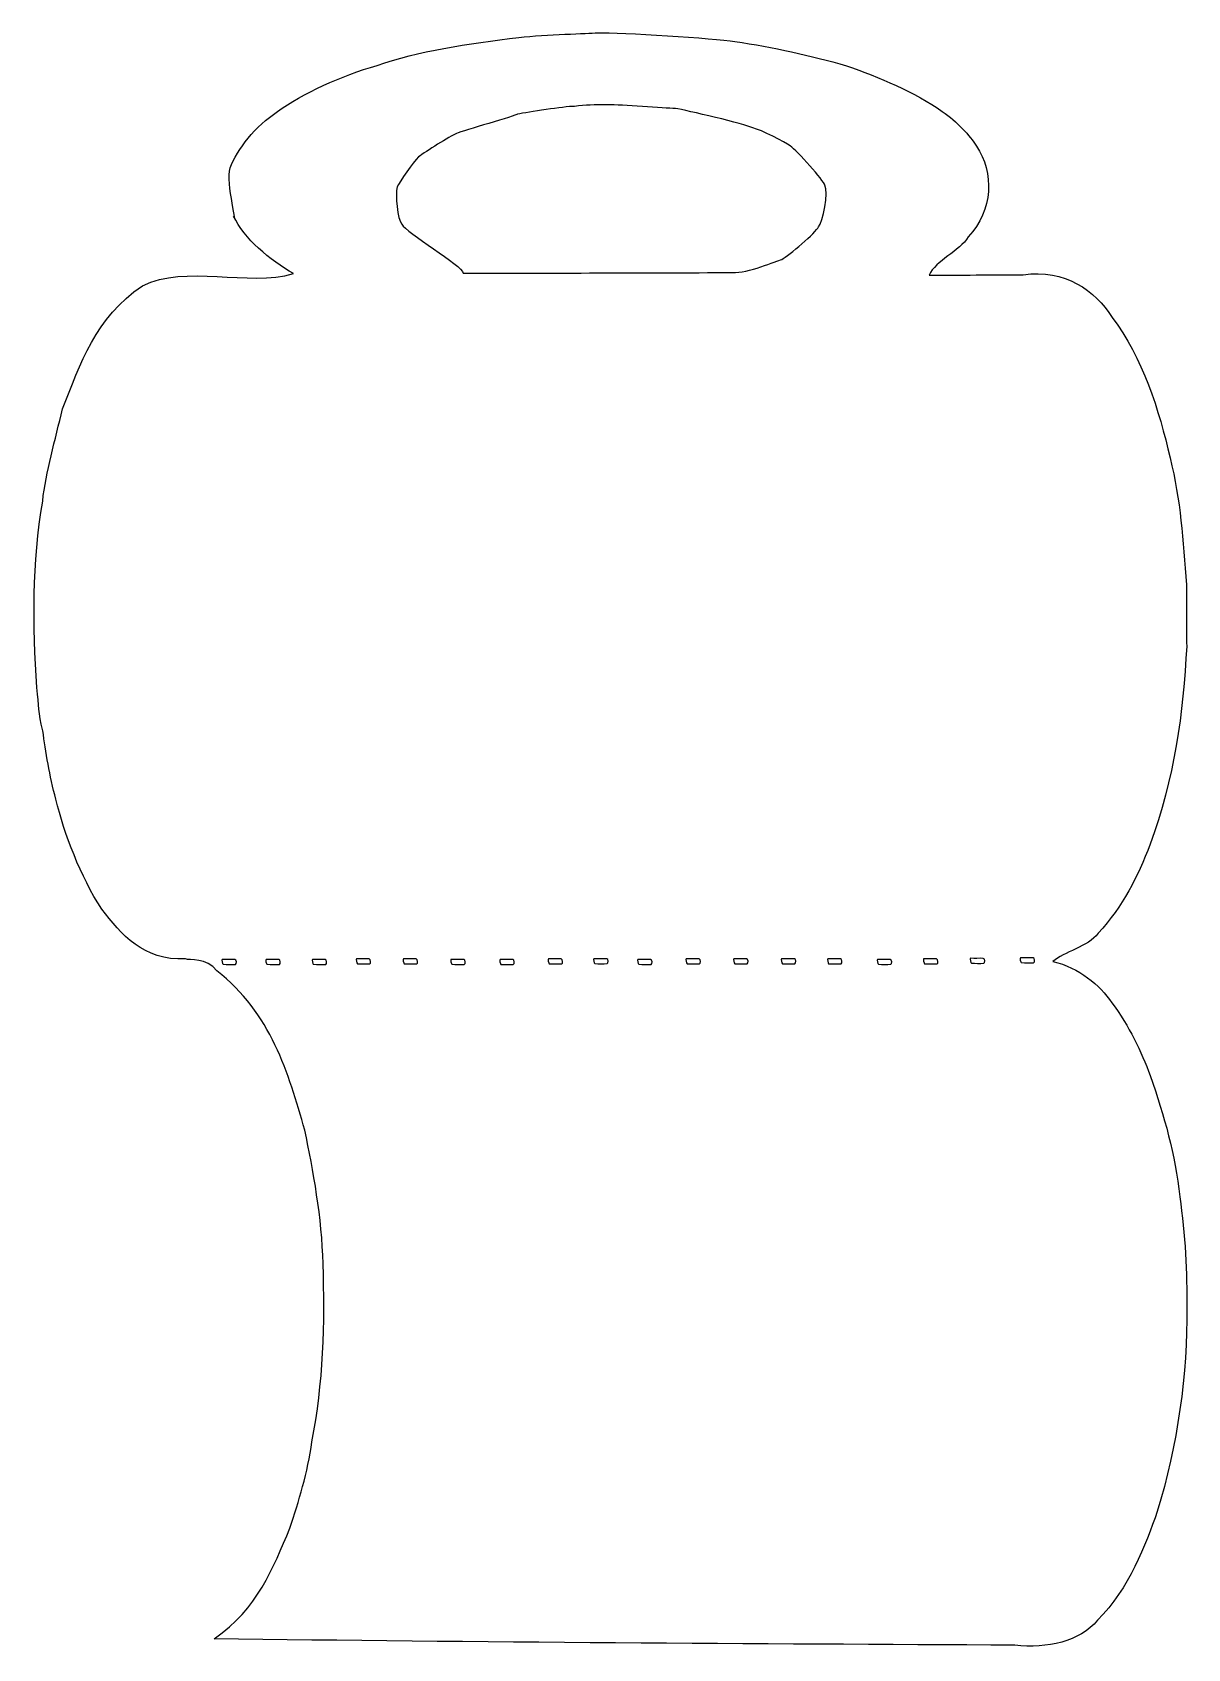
# Model space of a CAD drawing. Header units: centimetres. Extents: x -13.24 to -8.43, y 6.8 to 13.53.
import ezdxf

# ---------------------------------------------------------------- set-up
doc = ezdxf.new("R2010")
doc.units = ezdxf.units.CM
doc.header["$MEASUREMENT"] = 0
doc.layers.add('Layer 1', color=7, linetype='Continuous')

msp = doc.modelspace()

# ---------------------------------------------------------------- linework, layer by layer
at = {"layer": 'Layer 1'}
for points, knots in [([(-9.15028, 6.81625), (-9.01303, 6.80186), (-8.881, 6.83006), (-8.80548, 6.92054), (-8.80548, 6.92054), (-8.67457, 7.05168), (-8.60603, 7.23329), (-8.55709, 7.37296), (-8.55709, 7.37296), (-8.47264, 7.64415), (-8.43079, 7.95085), (-8.43485, 8.22123), (-8.43485, 8.22123), (-8.43277, 8.3604), (-8.4399, 8.52808), (-8.46402, 8.68174), (-8.46402, 8.68174), (-8.48243, 8.86208), (-8.52702, 9.01296), (-8.58667, 9.18719), (-8.58667, 9.18719), (-8.62363, 9.28619), (-8.67331, 9.39333), (-8.74639, 9.48932), (-8.74639, 9.48932), (-8.79694, 9.56497), (-8.88257, 9.63533), (-8.99099, 9.6618), (-8.99099, 9.6618), (-8.94804, 9.70138), (-8.84435, 9.72265), (-8.80333, 9.77916), (-8.80333, 9.77916), (-8.69865, 9.8947), (-8.64045, 10.00919), (-8.58667, 10.15032), (-8.58667, 10.15032), (-8.48715, 10.41926), (-8.44845, 10.69782), (-8.43485, 10.97358), (-8.43485, 10.97358), (-8.43801, 11.0514), (-8.43461, 11.13936), (-8.43566, 11.22871), (-8.43566, 11.22871), (-8.45095, 11.41791), (-8.45933, 11.57836), (-8.50404, 11.75798), (-8.50404, 11.75798), (-8.54846, 11.95309), (-8.61929, 12.17705), (-8.74435, 12.34191), (-8.74435, 12.34191), (-8.81622, 12.45401), (-8.94028, 12.5452), (-9.1154, 12.51921), (-9.1154, 12.51921), (-9.24583, 12.51873), (-9.37625, 12.51825), (-9.50668, 12.51777), (-9.50668, 12.51777), (-9.47952, 12.57967), (-9.37966, 12.61544), (-9.34358, 12.67765), (-9.34358, 12.67765), (-9.23882, 12.78778), (-9.2363, 12.94551), (-9.30953, 13.05462), (-9.30953, 13.05462), (-9.3368, 13.09813), (-9.38948, 13.15681), (-9.45167, 13.19944), (-9.45167, 13.19944), (-9.56338, 13.27924), (-9.71802, 13.3425), (-9.84976, 13.38958), (-9.84976, 13.38958), (-10.00091, 13.43139), (-10.15289, 13.46795), (-10.31488, 13.48963), (-10.31488, 13.48963), (-10.39947, 13.50387), (-10.78688, 13.52838), (-10.88775, 13.52677), (-10.88775, 13.52677), (-10.92366, 13.52357), (-11.09928, 13.51886), (-11.21313, 13.50753), (-11.21313, 13.50753), (-11.4237, 13.48128), (-11.63668, 13.4506), (-11.80218, 13.39001), (-11.80218, 13.39001), (-11.95278, 13.34889), (-12.11273, 13.27301), (-12.21736, 13.19825), (-12.21736, 13.19825), (-12.30895, 13.13966), (-12.38473, 13.0409), (-12.41465, 12.96427), (-12.41465, 12.96427), (-12.43255, 12.90183), (-12.37824, 12.70269), (-12.39956, 12.76373), (-12.39956, 12.76373), (-12.3566, 12.66961), (-12.24861, 12.57993), (-12.15015, 12.52408), (-12.15015, 12.52408), (-12.33809, 12.46999), (-12.60155, 12.56326), (-12.77883, 12.47349), (-12.77883, 12.47349), (-12.97597, 12.34138), (-13.0361, 12.14771), (-13.1117, 11.96088), (-13.1117, 11.96088), (-13.14085, 11.83493), (-13.18138, 11.6963), (-13.19397, 11.5778), (-13.19397, 11.5778), (-13.23696, 11.32058), (-13.236, 11.06179), (-13.21766, 10.80117), (-13.21766, 10.80117), (-13.20879, 10.7213), (-13.21248, 10.70048), (-13.19346, 10.62214), (-13.19346, 10.62214), (-13.18088, 10.53446), (-13.16557, 10.43452), (-13.13925, 10.33658), (-13.13925, 10.33658), (-13.10354, 10.19174), (-13.03683, 10.01635), (-12.94833, 9.87957), (-12.94833, 9.87957), (-12.86725, 9.77631), (-12.77543, 9.66311), (-12.60041, 9.67262), (-12.60041, 9.67262), (-12.58262, 9.66455), (-12.51168, 9.68071), (-12.46905, 9.62216), (-12.46905, 9.62216), (-12.24601, 9.44933), (-12.17063, 9.19603), (-12.10344, 8.96006), (-12.10344, 8.96006), (-12.06885, 8.79278), (-12.03188, 8.59525), (-12.02768, 8.40359), (-12.02768, 8.40359), (-12.01844, 8.15945), (-12.02653, 7.90282), (-12.07378, 7.66327), (-12.07378, 7.66327), (-12.09072, 7.53501), (-12.12981, 7.41373), (-12.1651, 7.30338), (-12.1651, 7.30338), (-12.23708, 7.13464), (-12.29823, 6.96995), (-12.48024, 6.84301), (-12.48024, 6.84301), (-11.41124, 6.82812), (-10.20687, 6.82154), (-9.15028, 6.81625)], [0, 0, 0, 0, 0.0232558, 0.0232558, 0.0232558, 0.0232558, 0.0465116, 0.0465116, 0.0465116, 0.0465116, 0.0697674, 0.0697674, 0.0697674, 0.0697674, 0.0930233, 0.0930233, 0.0930233, 0.0930233, 0.1162791, 0.1162791, 0.1162791, 0.1162791, 0.1395349, 0.1395349, 0.1395349, 0.1395349, 0.1627907, 0.1627907, 0.1627907, 0.1627907, 0.1860465, 0.1860465, 0.1860465, 0.1860465, 0.2093023, 0.2093023, 0.2093023, 0.2093023, 0.2325581, 0.2325581, 0.2325581, 0.2325581, 0.255814, 0.255814, 0.255814, 0.255814, 0.2790698, 0.2790698, 0.2790698, 0.2790698, 0.3023256, 0.3023256, 0.3023256, 0.3023256, 0.3255814, 0.3255814, 0.3255814, 0.3255814, 0.3488372, 0.3488372, 0.3488372, 0.3488372, 0.372093, 0.372093, 0.372093, 0.372093, 0.3953488, 0.3953488, 0.3953488, 0.3953488, 0.4186047, 0.4186047, 0.4186047, 0.4186047, 0.4418605, 0.4418605, 0.4418605, 0.4418605, 0.4651163, 0.4651163, 0.4651163, 0.4651163, 0.4883721, 0.4883721, 0.4883721, 0.4883721, 0.5116279, 0.5116279, 0.5116279, 0.5116279, 0.5348837, 0.5348837, 0.5348837, 0.5348837, 0.5581395, 0.5581395, 0.5581395, 0.5581395, 0.5813953, 0.5813953, 0.5813953, 0.5813953, 0.6046512, 0.6046512, 0.6046512, 0.6046512, 0.627907, 0.627907, 0.627907, 0.627907, 0.6511628, 0.6511628, 0.6511628, 0.6511628, 0.6744186, 0.6744186, 0.6744186, 0.6744186, 0.6976744, 0.6976744, 0.6976744, 0.6976744, 0.7209302, 0.7209302, 0.7209302, 0.7209302, 0.744186, 0.744186, 0.744186, 0.744186, 0.7674419, 0.7674419, 0.7674419, 0.7674419, 0.7906977, 0.7906977, 0.7906977, 0.7906977, 0.8139535, 0.8139535, 0.8139535, 0.8139535, 0.8372093, 0.8372093, 0.8372093, 0.8372093, 0.8604651, 0.8604651, 0.8604651, 0.8604651, 0.8837209, 0.8837209, 0.8837209, 0.8837209, 0.9069767, 0.9069767, 0.9069767, 0.9069767, 0.9302326, 0.9302326, 0.9302326, 0.9302326, 0.9534884, 0.9534884, 0.9534884, 0.9534884, 1, 1, 1, 1]), ([(-11.44415, 12.52571), (-11.446, 12.5579), (-11.68667, 12.69634), (-11.69942, 12.72984), (-11.69942, 12.72984), (-11.71807, 12.74735), (-11.7284, 12.85586), (-11.7186, 12.8848), (-11.7186, 12.8848), (-11.71081, 12.90664), (-11.65235, 12.98825), (-11.62984, 13.01052), (-11.62984, 13.01052), (-11.60204, 13.03145), (-11.50016, 13.09564), (-11.47256, 13.10689), (-11.47256, 13.10689), (-11.4455, 13.11899), (-11.2238, 13.18154), (-11.21837, 13.18842), (-11.21837, 13.18842), (-11.17537, 13.19505), (-11.02488, 13.22018), (-10.98178, 13.22017), (-10.98178, 13.22017), (-10.93474, 13.22544), (-10.90034, 13.22702), (-10.84171, 13.22676), (-10.84171, 13.22676), (-10.78848, 13.22712), (-10.6074, 13.21232), (-10.56193, 13.21119), (-10.56193, 13.21119), (-10.51934, 13.20498), (-10.26825, 13.14628), (-10.23998, 13.13074), (-10.23998, 13.13074), (-10.20612, 13.123), (-10.10358, 13.07134), (-10.08387, 13.05599), (-10.08387, 13.05599), (-10.05601, 13.03516), (-9.94355, 12.91094), (-9.93955, 12.89193), (-9.93955, 12.89193), (-9.92416, 12.86366), (-9.94869, 12.73762), (-9.96661, 12.71911), (-9.96661, 12.71911), (-9.97399, 12.69649), (-10.0918, 12.59818), (-10.11959, 12.58334), (-10.11959, 12.58334), (-10.13887, 12.57804), (-10.26332, 12.52463), (-10.32343, 12.52862), (-10.32343, 12.52862), (-10.697, 12.52732), (-11.07061, 12.52636), (-11.44415, 12.52571)], [0, 0, 0, 0, 0.0625, 0.0625, 0.0625, 0.0625, 0.125, 0.125, 0.125, 0.125, 0.1875, 0.1875, 0.1875, 0.1875, 0.25, 0.25, 0.25, 0.25, 0.3125, 0.3125, 0.3125, 0.3125, 0.375, 0.375, 0.375, 0.375, 0.4375, 0.4375, 0.4375, 0.4375, 0.5, 0.5, 0.5, 0.5, 0.5625, 0.5625, 0.5625, 0.5625, 0.625, 0.625, 0.625, 0.625, 0.6875, 0.6875, 0.6875, 0.6875, 0.75, 0.75, 0.75, 0.75, 0.8125, 0.8125, 0.8125, 0.8125, 0.875, 0.875, 0.875, 0.875, 1, 1, 1, 1]), ([(-12.44707, 9.67026), (-12.42938, 9.66929), (-12.41166, 9.67057), (-12.39396, 9.6701), (-12.39396, 9.6701), (-12.38684, 9.66984), (-12.38577, 9.64996), (-12.39189, 9.64961), (-12.39189, 9.64961), (-12.40902, 9.64909), (-12.4262, 9.64899), (-12.4433, 9.64997), (-12.4433, 9.64997), (-12.44588, 9.65018), (-12.45045, 9.67074), (-12.44707, 9.67026)], [0, 0, 0, 0, 0.2, 0.2, 0.2, 0.2, 0.4, 0.4, 0.4, 0.4, 0.6, 0.6, 0.6, 0.6, 1, 1, 1, 1]), ([(-12.26458, 9.67026), (-12.2469, 9.66929), (-12.22918, 9.67057), (-12.21148, 9.6701), (-12.21148, 9.6701), (-12.20435, 9.66984), (-12.20329, 9.64996), (-12.20941, 9.64961), (-12.20941, 9.64961), (-12.22654, 9.64909), (-12.24372, 9.64899), (-12.26082, 9.64997), (-12.26082, 9.64997), (-12.2634, 9.65018), (-12.26796, 9.67074), (-12.26458, 9.67026)], [0, 0, 0, 0, 0.2, 0.2, 0.2, 0.2, 0.4, 0.4, 0.4, 0.4, 0.6, 0.6, 0.6, 0.6, 1, 1, 1, 1]), ([(-12.07181, 9.67026), (-12.05412, 9.66929), (-12.03641, 9.67057), (-12.01871, 9.6701), (-12.01871, 9.6701), (-12.01158, 9.66984), (-12.01051, 9.64996), (-12.01664, 9.64961), (-12.01664, 9.64961), (-12.03376, 9.64909), (-12.05094, 9.64899), (-12.06804, 9.64997), (-12.06804, 9.64997), (-12.07062, 9.65018), (-12.07519, 9.67074), (-12.07181, 9.67026)], [0, 0, 0, 0, 0.2, 0.2, 0.2, 0.2, 0.4, 0.4, 0.4, 0.4, 0.6, 0.6, 0.6, 0.6, 1, 1, 1, 1]), ([(-11.88868, 9.67255), (-11.871, 9.67158), (-11.85328, 9.67286), (-11.83558, 9.67239), (-11.83558, 9.67239), (-11.82845, 9.67213), (-11.82738, 9.65226), (-11.83351, 9.65191), (-11.83351, 9.65191), (-11.85063, 9.65139), (-11.86781, 9.65128), (-11.88491, 9.65226), (-11.88491, 9.65226), (-11.88749, 9.65247), (-11.89206, 9.67304), (-11.88868, 9.67255)], [0, 0, 0, 0, 0.2, 0.2, 0.2, 0.2, 0.4, 0.4, 0.4, 0.4, 0.6, 0.6, 0.6, 0.6, 1, 1, 1, 1]), ([(-11.69355, 9.67255), (-11.67586, 9.67158), (-11.65815, 9.67286), (-11.64044, 9.67239), (-11.64044, 9.67239), (-11.63332, 9.67213), (-11.63225, 9.65226), (-11.63837, 9.65191), (-11.63837, 9.65191), (-11.6555, 9.65139), (-11.67268, 9.65128), (-11.68978, 9.65226), (-11.68978, 9.65226), (-11.69236, 9.65247), (-11.69693, 9.67304), (-11.69355, 9.67255)], [0, 0, 0, 0, 0.2, 0.2, 0.2, 0.2, 0.4, 0.4, 0.4, 0.4, 0.6, 0.6, 0.6, 0.6, 1, 1, 1, 1]), ([(-11.49541, 9.67026), (-11.47772, 9.66929), (-11.46001, 9.67057), (-11.44231, 9.6701), (-11.44231, 9.6701), (-11.43518, 9.66984), (-11.43411, 9.64996), (-11.44024, 9.64961), (-11.44024, 9.64961), (-11.45736, 9.64909), (-11.47454, 9.64899), (-11.49164, 9.64997), (-11.49164, 9.64997), (-11.49422, 9.65018), (-11.49879, 9.67074), (-11.49541, 9.67026)], [0, 0, 0, 0, 0.2, 0.2, 0.2, 0.2, 0.4, 0.4, 0.4, 0.4, 0.6, 0.6, 0.6, 0.6, 1, 1, 1, 1]), ([(-11.29127, 9.67001), (-11.27358, 9.66904), (-11.25587, 9.67032), (-11.23817, 9.66985), (-11.23817, 9.66985), (-11.23104, 9.66959), (-11.22997, 9.64972), (-11.2361, 9.64937), (-11.2361, 9.64937), (-11.25322, 9.64885), (-11.2704, 9.64875), (-11.2875, 9.64973), (-11.2875, 9.64973), (-11.29008, 9.64994), (-11.29465, 9.6705), (-11.29127, 9.67001)], [0, 0, 0, 0, 0.2, 0.2, 0.2, 0.2, 0.4, 0.4, 0.4, 0.4, 0.6, 0.6, 0.6, 0.6, 1, 1, 1, 1]), ([(-11.09013, 9.67255), (-11.07245, 9.67158), (-11.05473, 9.67286), (-11.03703, 9.67239), (-11.03703, 9.67239), (-11.0299, 9.67213), (-11.02883, 9.65226), (-11.03496, 9.65191), (-11.03496, 9.65191), (-11.05208, 9.65139), (-11.06926, 9.65128), (-11.08636, 9.65226), (-11.08636, 9.65226), (-11.08894, 9.65247), (-11.09351, 9.67304), (-11.09013, 9.67255)], [0, 0, 0, 0, 0.2, 0.2, 0.2, 0.2, 0.4, 0.4, 0.4, 0.4, 0.6, 0.6, 0.6, 0.6, 1, 1, 1, 1]), ([(-10.90075, 9.67325), (-10.88306, 9.67228), (-10.86535, 9.67356), (-10.84765, 9.67309), (-10.84765, 9.67309), (-10.84052, 9.67283), (-10.83945, 9.65296), (-10.84558, 9.65261), (-10.84558, 9.65261), (-10.8627, 9.65209), (-10.87988, 9.65198), (-10.89698, 9.65296), (-10.89698, 9.65296), (-10.89956, 9.65317), (-10.90413, 9.67373), (-10.90075, 9.67325)], [0, 0, 0, 0, 0.2, 0.2, 0.2, 0.2, 0.4, 0.4, 0.4, 0.4, 0.6, 0.6, 0.6, 0.6, 1, 1, 1, 1]), ([(-10.71788, 9.67026), (-10.70019, 9.66929), (-10.68247, 9.67057), (-10.66477, 9.6701), (-10.66477, 9.6701), (-10.65764, 9.66984), (-10.65658, 9.64996), (-10.6627, 9.64961), (-10.6627, 9.64961), (-10.67983, 9.64909), (-10.69701, 9.64899), (-10.71411, 9.64997), (-10.71411, 9.64997), (-10.71669, 9.65018), (-10.72125, 9.67074), (-10.71788, 9.67026)], [0, 0, 0, 0, 0.2, 0.2, 0.2, 0.2, 0.4, 0.4, 0.4, 0.4, 0.6, 0.6, 0.6, 0.6, 1, 1, 1, 1]), ([(-10.51674, 9.67255), (-10.49905, 9.67158), (-10.48134, 9.67286), (-10.46363, 9.67239), (-10.46363, 9.67239), (-10.45651, 9.67213), (-10.45544, 9.65226), (-10.46156, 9.65191), (-10.46156, 9.65191), (-10.47869, 9.65139), (-10.49587, 9.65128), (-10.51297, 9.65226), (-10.51297, 9.65226), (-10.51555, 9.65247), (-10.52012, 9.67304), (-10.51674, 9.67255)], [0, 0, 0, 0, 0.2, 0.2, 0.2, 0.2, 0.4, 0.4, 0.4, 0.4, 0.6, 0.6, 0.6, 0.6, 1, 1, 1, 1]), ([(-10.3186, 9.67279), (-10.30091, 9.67183), (-10.2832, 9.67311), (-10.2655, 9.67264), (-10.2655, 9.67264), (-10.25837, 9.67237), (-10.2573, 9.6525), (-10.26343, 9.65215), (-10.26343, 9.65215), (-10.28055, 9.65163), (-10.29773, 9.65153), (-10.31483, 9.65251), (-10.31483, 9.65251), (-10.31741, 9.65272), (-10.32198, 9.67328), (-10.3186, 9.67279)], [0, 0, 0, 0, 0.2, 0.2, 0.2, 0.2, 0.4, 0.4, 0.4, 0.4, 0.6, 0.6, 0.6, 0.6, 1, 1, 1, 1]), ([(-10.12014, 9.67279), (-10.10246, 9.67183), (-10.08474, 9.67311), (-10.06704, 9.67264), (-10.06704, 9.67264), (-10.05991, 9.67237), (-10.05884, 9.6525), (-10.06497, 9.65215), (-10.06497, 9.65215), (-10.08209, 9.65163), (-10.09927, 9.65153), (-10.11637, 9.65251), (-10.11637, 9.65251), (-10.11895, 9.65272), (-10.12352, 9.67328), (-10.12014, 9.67279)], [0, 0, 0, 0, 0.2, 0.2, 0.2, 0.2, 0.4, 0.4, 0.4, 0.4, 0.6, 0.6, 0.6, 0.6, 1, 1, 1, 1]), ([(-9.92801, 9.67279), (-9.91032, 9.67183), (-9.89261, 9.67311), (-9.87491, 9.67264), (-9.87491, 9.67264), (-9.86778, 9.67237), (-9.86671, 9.6525), (-9.87284, 9.65215), (-9.87284, 9.65215), (-9.88996, 9.65163), (-9.90714, 9.65153), (-9.92424, 9.65251), (-9.92424, 9.65251), (-9.92682, 9.65272), (-9.93139, 9.67328), (-9.92801, 9.67279)], [0, 0, 0, 0, 0.2, 0.2, 0.2, 0.2, 0.4, 0.4, 0.4, 0.4, 0.6, 0.6, 0.6, 0.6, 1, 1, 1, 1]), ([(-9.72087, 9.6705), (-9.70318, 9.66954), (-9.68547, 9.67081), (-9.66776, 9.67034), (-9.66776, 9.67034), (-9.66064, 9.67008), (-9.65957, 9.65021), (-9.66569, 9.64986), (-9.66569, 9.64986), (-9.68282, 9.64934), (-9.7, 9.64924), (-9.7171, 9.65022), (-9.7171, 9.65022), (-9.71968, 9.65043), (-9.72425, 9.67099), (-9.72087, 9.6705)], [0, 0, 0, 0, 0.2, 0.2, 0.2, 0.2, 0.4, 0.4, 0.4, 0.4, 0.6, 0.6, 0.6, 0.6, 1, 1, 1, 1]), ([(-9.52906, 9.67255), (-9.51137, 9.67158), (-9.49365, 9.67286), (-9.47595, 9.67239), (-9.47595, 9.67239), (-9.46883, 9.67213), (-9.46776, 9.65226), (-9.47388, 9.65191), (-9.47388, 9.65191), (-9.49101, 9.65139), (-9.50819, 9.65128), (-9.52529, 9.65226), (-9.52529, 9.65226), (-9.52787, 9.65247), (-9.53244, 9.67304), (-9.52906, 9.67255)], [0, 0, 0, 0, 0.2, 0.2, 0.2, 0.2, 0.4, 0.4, 0.4, 0.4, 0.6, 0.6, 0.6, 0.6, 1, 1, 1, 1]), ([(-9.33392, 9.67484), (-9.31624, 9.67387), (-9.29852, 9.67515), (-9.28082, 9.67468), (-9.28082, 9.67468), (-9.27369, 9.67442), (-9.27262, 9.65455), (-9.27875, 9.6542), (-9.27875, 9.6542), (-9.29587, 9.65368), (-9.31305, 9.65358), (-9.33015, 9.65456), (-9.33015, 9.65456), (-9.33273, 9.65477), (-9.3373, 9.67533), (-9.33392, 9.67484)], [0, 0, 0, 0, 0.2, 0.2, 0.2, 0.2, 0.4, 0.4, 0.4, 0.4, 0.6, 0.6, 0.6, 0.6, 1, 1, 1, 1]), ([(-9.12678, 9.67713), (-9.10909, 9.67617), (-9.09138, 9.67745), (-9.07368, 9.67698), (-9.07368, 9.67698), (-9.06655, 9.67671), (-9.06548, 9.65684), (-9.07161, 9.65649), (-9.07161, 9.65649), (-9.08873, 9.65597), (-9.10591, 9.65587), (-9.12301, 9.65685), (-9.12301, 9.65685), (-9.12559, 9.65706), (-9.13016, 9.67762), (-9.12678, 9.67713)], [0, 0, 0, 0, 0.2, 0.2, 0.2, 0.2, 0.4, 0.4, 0.4, 0.4, 0.6, 0.6, 0.6, 0.6, 1, 1, 1, 1])]:
    msp.add_open_spline(points, degree=3, knots=knots, dxfattribs=at)

doc.saveas('drawing.dxf')
